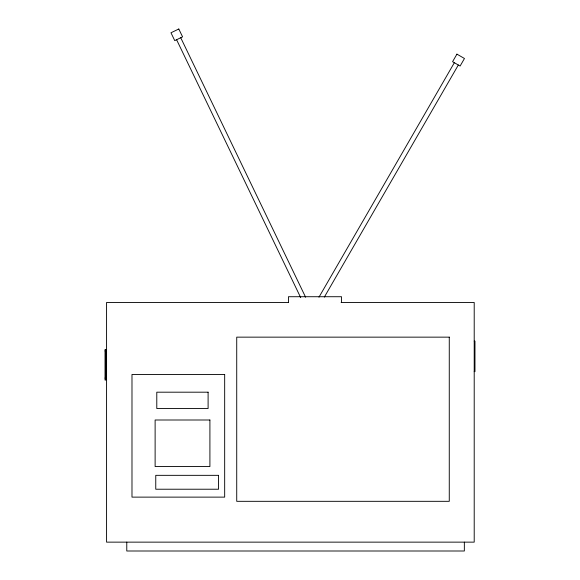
<?xml version="1.0" encoding="UTF-8"?>
<svg xmlns="http://www.w3.org/2000/svg" width="580" height="580" viewBox="0 0 580 580"><rect width="100%" height="100%" fill="white"/><g stroke="black" fill="none" stroke-linecap="round" stroke-linejoin="round"><path stroke-width="0.87" d="M318.964 297.207L454.35 62.712M324.307 297.149L458.33 65.011M288.594 302.47L106.575 302.47L106.575 542.14L474.208 542.14L474.208 302.47L341.098 302.47M474.208 341.134L474.969 341.134L474.969 371.606L474.208 371.606M105.031 350.951L106.575 350.951M105.031 378.073L106.575 378.073M180.735 37.736L305.617 297.228M176.596 39.73L300.687 297.583M464.348 542.14L464.348 551L126.774 551L126.774 542.14M341.511 302.47L341.511 296.721L288.456 296.721L288.456 302.47M456.931 54.143L452.574 61.69L460.107 66.033L464.464 58.493L456.931 54.143M178.799 29L170.969 32.77L174.747 40.622L182.577 36.852L178.799 29M449.268 337.147L236.727 337.147L236.727 501.323L449.268 501.323L449.268 337.147M105.792 349.573L105.031 349.573L105.031 380.052L105.792 380.052L105.792 349.573M224.67 374.462L131.986 374.462L131.986 497.125L224.67 497.125L224.67 374.462M208.104 392.189L156.788 392.189L156.788 408.523L208.104 408.523L208.104 392.189M209.909 420L155.121 420L155.121 466.545L209.909 466.545L209.909 420M218.544 475.339L155.759 475.339L155.759 489.223L218.544 489.223L218.544 475.339"/></g></svg>
